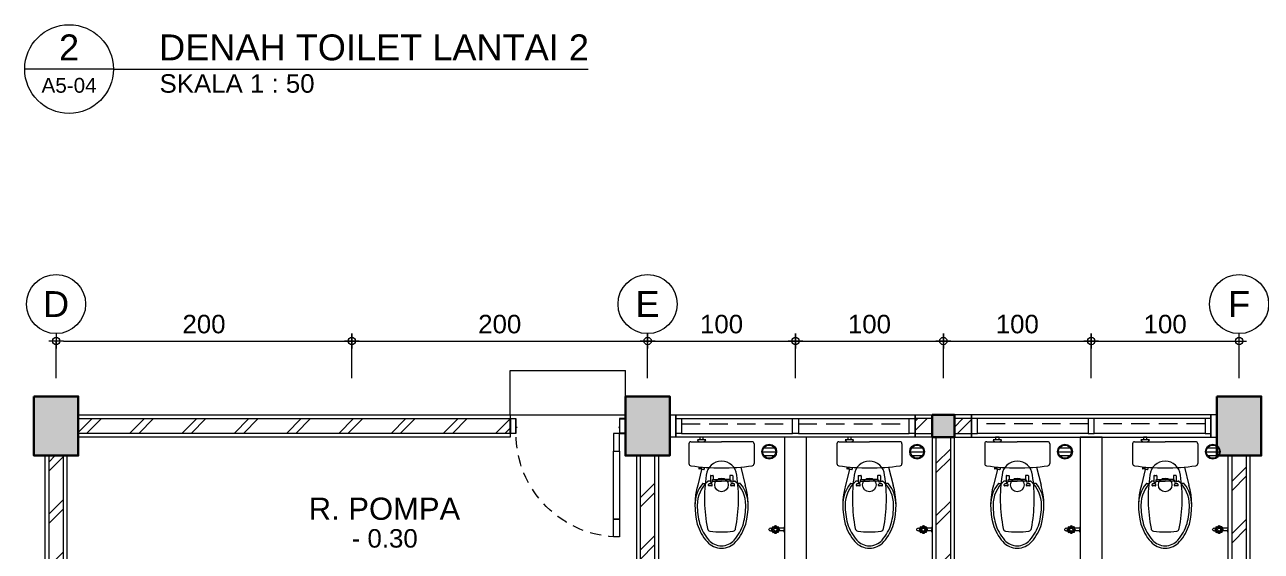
# Model space of a CAD drawing. Header units: millimetres. Extents: x -11 to 1625, y -267 to 180.
# Drawn here: x 1082.95 to 1099.67, y -34.54 to -27.42 of the extents above; entities that cross this region are included whole.
import ezdxf
from ezdxf.enums import TextEntityAlignment as Align

# ---------------------------------------------------------------- set-up
doc = ezdxf.new("R2010")
doc.units = ezdxf.units.MM
doc.linetypes.add('HIDDEN', pattern=[0.375, 0.25, -0.125])
for name, color, linetype, lineweight in [('ars', 11, 'Continuous', 5), ('dinding', 5, 'Continuous', 15), ('KOLOM', 1, 'Continuous', 30), ('kus', 63, 'Continuous', 15), ('lan', 7, 'Continuous', 15), ('not', 7, 'Continuous', 20), ('SANITAIR', 4, 'Continuous', 5), ('sol kol', 8, 'Continuous', 0), ('u', 6, 'Continuous', 20)]:
    doc.layers.add(name, color=color, linetype=linetype, lineweight=lineweight)
doc.styles.add('S', font='SIMPLEX', dxfattribs={"width": 1.1})
doc.styles.get("Standard").update_dxf_attribs({"font": 'ARIALUNI.TTF'})
doc.dimstyles.new('SK 50', dxfattribs={"dimtxt": 0.25, "dimasz": 0.1, "dimexe": 0, "dimexo": 0, "dimgap": 0.1, "dimtad": 1, "dimdec": 0, "dimlfac": 50, "dimzin": 12, "dimdsep": 46, "dimtxsty": 'Standard', "dimblk": 'BULAT', "dimcen": 0.1, "dimclrd": 256, "dimclre": 256, "dimclrt": 256, "dimadec": 0, "dimazin": 3, "dimtfac": 1, "dimtdec": 0, "dimtofl": 0, "dimtmove": 0, "dimatfit": 3, "dimldrblk": 'BULAT', "dimfxl": 0, "dimtolj": 1, "dimtzin": 0, "dimlwd": -1, "dimlwe": -1, "dimarcsym": 0})
pattern_1 = [(45, (1086.37156, -61.3467), (-0.353553, 0.353553), []), (45, (1086.49656, -61.3467), (-0.353553, 0.353553), [])]

# ---------------------------------------------------------------- blocks, each defined once
blk = doc.blocks.new('Ndtpd')
blk.add_line((0.747, 0), (-0.747, 0))
blk.add_circle((0, 0), 0.747)
at = {"flags": 4}
for tag, height, p in [('NO', 0.5, (0, 0.148)), ('NOLBR', 0.3, (0, -0.398))]:
    blk.add_attdef(tag, text='', height=height, dxfattribs=at).set_placement(p, align=Align.CENTER)
for tag, p, height in [('NDTPD', (1.516, 0.148), 0.5), ('SKALA', (1.523, -0.398), 0.3)]:
    blk.add_attdef(tag, p, '', height=height, dxfattribs=at)
blk = doc.blocks.new('NAV')
blk.add_circle((0, -0.4), 0.4)
at = {"style": 'S', "width": 0.75, "flags": 4}
blk.add_attdef('AV', text='', height=0.3, dxfattribs=at).set_placement((0, -0.4), align=Align.MIDDLE)
blk = doc.blocks.new('BULAT')
for p, q in [((-1, 0), (1, 0)), ((0, -1), (0, 1))]:
    blk.add_line(p, q)
blk.add_circle((0, 0), 0.5)
blk = doc.blocks.new('*D138')
at = {"layer": 'Defpoints', "color": 0, "ltscale": 0.15}
for p in [(1087.372, -31.697), (1083.372, -32.197), (1087.372, -32.197)]:
    blk.add_point(p, dxfattribs=at)
at = {"layer": 'u', "ltscale": 0.15}
for p, q in [((1083.372, -32.197), (1083.372, -31.697)), ((1083.472, -31.697), (1087.272, -31.697)), ((1087.372, -32.197), (1087.372, -31.697))]:
    blk.add_line(p, q, dxfattribs=at)
at = {"layer": 'u', "ltscale": 0.15, "xscale": 0.1, "yscale": 0.1, "zscale": 0.1, "rotation": 180}
blk.add_blockref('BULAT', (1083.372, -31.697), dxfattribs=at)
at = {"layer": 'u', "ltscale": 0.15, "xscale": 0.1, "yscale": 0.1, "zscale": 0.1}
blk.add_blockref('BULAT', (1087.372, -31.697), dxfattribs=at)
at = {"layer": 'u', "ltscale": 0.15, "insert": (1085.372, -31.469), "char_height": 0.25, "attachment_point": 5}
blk.add_mtext('\\A1;200', dxfattribs=at)
blk = doc.blocks.new('*D139')
at = {"layer": 'Defpoints', "color": 0, "ltscale": 0.15}
for p in [(1091.372, -31.697), (1087.372, -32.197), (1091.372, -32.197)]:
    blk.add_point(p, dxfattribs=at)
at = {"layer": 'u', "ltscale": 0.15}
for p, q in [((1087.372, -32.197), (1087.372, -31.697)), ((1087.472, -31.697), (1091.272, -31.697)), ((1091.372, -32.197), (1091.372, -31.697))]:
    blk.add_line(p, q, dxfattribs=at)
at = {"layer": 'u', "ltscale": 0.15, "xscale": 0.1, "yscale": 0.1, "zscale": 0.1, "rotation": 180}
blk.add_blockref('BULAT', (1087.372, -31.697), dxfattribs=at)
at = {"layer": 'u', "ltscale": 0.15, "xscale": 0.1, "yscale": 0.1, "zscale": 0.1}
blk.add_blockref('BULAT', (1091.372, -31.697), dxfattribs=at)
at = {"layer": 'u', "ltscale": 0.15, "insert": (1089.372, -31.469), "char_height": 0.25, "attachment_point": 5}
blk.add_mtext('\\A1;200', dxfattribs=at)
blk = doc.blocks.new('K1')
at = {"layer": 'KOLOM'}
blk.add_lwpolyline([(0.2, 0.15), (-0.2, 0.15), (-0.2, -0.15), (0.2, -0.15), (0.2, 0.15)], dxfattribs=at)
blk = doc.blocks.new('P 70')
at = {"linetype": 'HIDDEN', "ltscale": 0.3}
blk.add_lwpolyline([(-0.74, 0.1, -0.414214), (-0.04, 0.8, -1.303225)], format="xyb", dxfattribs=at)
for points in [[(-0.04, 0.8), (-0.08, 0.8), (-0.08, 0.68), (-0.04, 0.68)], [(-0.04, 0.68), (-0.08, 0.68), (-0.08, 0.22), (-0.04, 0.22)], [(-0.04, 0.1), (-0.08, 0.1), (-0.08, 0.22), (-0.04, 0.22)], [(-0.7351, 0.06), (-0.74, 0.06), (-0.74, 0.0615), (-0.74, 0.1), (-0.78, 0.1), (-0.78, 0), (-0.74, 0), (-0.74, 0.0565), (-0.7351, 0.0583)], [(-0.742, 0.002), (-0.778, 0.002), (-0.778, 0.098), (-0.742, 0.098)], [(-0.0449, 0.06), (-0.04, 0.06), (-0.04, 0.0615), (-0.04, 0.1), (0, 0.1), (0, 0), (-0.04, 0), (-0.04, 0.0565), (-0.0449, 0.0583)], [(-0.038, 0.002), (-0.002, 0.002), (-0.002, 0.098), (-0.038, 0.098)]]:
    blk.add_lwpolyline(points, close=True)
blk = doc.blocks.new('KP')
at = {"layer": 'KOLOM'}
blk.add_lwpolyline([(0.075, -0.075), (-0.075, -0.075), (-0.075, 0.075), (0.075, 0.075), (0.075, -0.075)], dxfattribs=at)
blk = doc.blocks.new('KRAN ATAS')
for p, q in [((-0.0185, 0.0015), (-0.0185, 0)), ((-0.0185, 0), (0, 0)), ((-0.018, 0.002), (0, 0.002)), ((-0.0085, 0.006), (-0.0085, 0.0396)), ((0.018, 0.002), (0, 0.002)), ((0.0185, 0), (0, 0)), ((0.0085, 0.006), (0.0085, 0.0396)), ((0.0185, 0.0015), (0.0185, 0))]:
    blk.add_line(p, q)
for centre, radius, start, end in [((-0.0413, 0.0899), 0.0331, 343.1048, 7.2203), ((0, 0.0958), 0.00865, 90, 191.4881), ((-0.0001, 0.0803), 0.0057, 89.095, 165.324), ((-0.0001, 0.0792), 0.0057, 89.095, 152.59378), ((0, 0.0958), 0.00865, 348.5119, 90), ((0.0001, 0.0803), 0.0057, 14.676, 90.905), ((0.0001, 0.0792), 0.0057, 27.40622, 90.905), ((0.0413, 0.0899), 0.0331, 172.7797, 196.8952), ((-0.0215, 0.0597), 0.0057, 92.509, 270.03428), ((-0.0203, 0.0597), 0.0057, 105.44997, 257.24072), ((-0.0001, 0.0602), 0.0223, 89.786, 270.21408), ((-0.0155, 0.075), 0.0057, 47.464, 224.6597), ((-0.0148, 0.0454), 0.0057, 142.579, 307.6346), ((-0.0147, 0.0741), 0.0057, 60.32073, 212.54146), ((-0.014, 0.0462), 0.0057, 154.49735, 295.72823), ((-0.018, 0.0015), 0.0005, 90, 180), ((-0.0001, 0.0604), 0.0162, 89.70943, 270.29489), ((-0.0125, 0.006), 0.004, 270, 0), ((-0.0001, 0.0602), 0.0102, 89.532, 270.46788), ((0.0004, 0.0397), 0.0057, 191.86, 266.0615), ((0.0004, 0.0409), 0.0057, 205.96523, 266.0615), ((0.0001, 0.0602), 0.0223, 269.78592, 90.214), ((0.0001, 0.0604), 0.0162, 269.70511, 90.29057), ((0.0001, 0.0602), 0.0102, 269.53212, 90.468), ((-0.0004, 0.0397), 0.0057, 273.9385, 348.14), ((-0.0004, 0.0409), 0.0057, 273.9385, 334.03477), ((0.0125, 0.006), 0.004, 180, 270), ((0.0148, 0.0454), 0.0057, 232.3654, 37.421), ((0.014, 0.0462), 0.0057, 244.27177, 25.50265), ((0.0155, 0.075), 0.0057, 315.3403, 132.536), ((0.0147, 0.0741), 0.0057, 327.45854, 119.67927), ((0.018, 0.0015), 0.0005, 0, 90), ((0.0215, 0.0597), 0.0057, 269.96572, 87.491), ((0.0203, 0.0597), 0.0057, 282.75928, 74.55003)]:
    blk.add_arc(centre, radius, start, end)
blk = doc.blocks.new('CLOSET ATAS')
for p, q in [((0, 0.2065), (0, 0)), ((0.0135, 0.22), (0.1478, 0.22)), ((0.1715, 0.1302), (0.294, 0.161)), ((0.2661, 0.0755), (0.2661, 0.0876)), ((0.2825, 0.1254), (0.2825, 0.1065)), ((0.2854, 0.0847), (0.2854, 0.0653)), ((0.2956, 0.0878), (0.2884, 0.0878)), ((0.2986, 0.0847), (0.2986, 0.0653)), ((0, -0.2065), (0, 0)), ((0.2282, 0.0728), (0.2282, 0.0581)), ((0.2309, 0.0755), (0.2726, 0.0755)), ((0.2309, 0.0554), (0.2565, 0.0554)), ((0.2565, 0.0554), (0.2593, 0.0631)), ((0.2565, 0.0554), (0.2565, 0)), ((0.2565, -0.0554), (0.2565, 0)), ((0.2593, 0.0631), (0.2726, 0.0631)), ((0.2662, 0.0631), (0.2662, 0)), ((0.2662, -0.0631), (0.2662, 0)), ((0.2726, 0.0755), (0.2726, 0.0631)), ((0.2956, 0.0622), (0.2884, 0.0622)), ((0.2282, -0.0728), (0.2282, -0.0581)), ((0.2309, -0.0554), (0.2565, -0.0554)), ((0.2309, -0.0755), (0.2726, -0.0755)), ((0.2565, -0.0554), (0.2593, -0.0631)), ((0.2593, -0.0631), (0.2726, -0.0631)), ((0.2661, -0.0755), (0.2661, -0.0876)), ((0.2726, -0.0755), (0.2726, -0.0631)), ((0.2854, -0.0653), (0.2854, -0.0847)), ((0.2956, -0.0622), (0.2884, -0.0622)), ((0.2986, -0.0653), (0.2986, -0.0847)), ((-0.013, -0.1235), (-0.0311, -0.1235)), ((-0.0311, -0.1235), (-0.0311, -0.1465)), ((-0.0311, -0.1465), (-0.013, -0.1465)), ((-0.013, -0.1065), (-0.013, -0.1635)), ((0.1707, -0.1382), (0.185, -0.1382)), ((0.1726, -0.1163), (0.185, -0.1163)), ((0.1727, -0.1509), (0.1727, -0.1382)), ((0.1754, -0.1536), (0.1816, -0.1536)), ((0.1843, -0.1382), (0.1843, -0.1509)), ((0.1877, -0.1191), (0.1877, -0.1355)), ((0.1877, -0.1343), (0.294, -0.161)), ((0.2825, -0.1254), (0.2825, -0.1065)), ((0.2956, -0.0878), (0.2884, -0.0878)), ((0.0135, -0.22), (0.1478, -0.22))]:
    blk.add_line(p, q)
blk.add_circle((0.292, 0), 0.046)
for centre, radius, start, end in [((0.0135, 0.2065), 0.0135, 90, 180), ((0.1478, 0.205), 0.015, 8.08701, 90), ((-1.2701, 0.0035), 1.4471, 359.8599, 8.08701), ((0.4286, -0.0506), 0.2306, 89.48257, 128.74106), ((0.4306, -0.32), 0.5, 75.27892, 105.85155), ((0.2354, 0), 0.1034, 95.49361, 264.50639), ((0.3852, -0.9507), 1.0657, 79.04609, 98.61965), ((0.2711, 0.0876), 0.005, 138.74052, 180), ((0.4286, -0.0506), 0.2146, 89.48257, 138.74052), ((0.2875, 0.1254), 0.005, 128.74106, 180), ((0.2884, 0.0847), 0.00307, 90, 180), ((0.2956, 0.0847), 0.00307, 0, 90), ((0.4306, -0.32), 0.484, 75.27892, 90), ((0.4654, -0.1406), 0.3019, 48.53709, 73.13138), ((0.4654, -0.1406), 0.3179, 48.53709, 73.13138), ((0.5848, 0.0758), 0.02, 7.84587, 81.60377), ((0.59, 0), 0.114, 0, 48.65811), ((0.59, 0), 0.13, 0, 48.65811), ((-1.2701, -0.0035), 1.4471, 351.91299, 0.1401), ((0.2309, 0.0728), 0.00271, 90, 180), ((0.2309, 0.0581), 0.00271, 180, 270), ((0.2884, 0.0653), 0.00307, 180, 270), ((0.2956, 0.0653), 0.00307, 270, 0), ((0.035, 0), 0.575, 352.15413, 7.84587), ((0.59, 0), 0.114, 311.34189, 0), ((0.59, 0), 0.13, 311.34189, 0), ((0.2309, -0.0581), 0.00271, 90, 180), ((0.2309, -0.0728), 0.00271, 180, 270), ((0.2884, -0.0653), 0.00307, 90, 180), ((0.2956, -0.0653), 0.00307, 0, 90), ((0.5848, -0.0758), 0.02, 278.39623, 352.15413), ((-0.0162, -0.1234), 0.0171, 24.41224, 79.38682), ((-0.0162, -0.1467), 0.0171, 280.61318, 335.58776), ((0.1754, -0.1509), 0.00271, 180, 270), ((0.1816, -0.1509), 0.00271, 270, 0), ((0.185, -0.1191), 0.00271, 0, 90), ((0.185, -0.1355), 0.00271, 270, 0), ((0.3853, 0.9483), 1.0633, 261.35799, 280.97627), ((0.2711, -0.0876), 0.005, 180, 221.25948), ((0.4286, 0.0506), 0.2146, 221.25948, 270.51743), ((0.2875, -0.1254), 0.005, 180, 231.25894), ((0.4286, 0.0506), 0.2306, 231.25894, 270.51743), ((0.2884, -0.0847), 0.00307, 180, 270), ((0.4306, 0.32), 0.5, 254.14845, 284.72108), ((0.2956, -0.0847), 0.00307, 270, 0), ((0.4306, 0.32), 0.484, 270, 284.72108), ((0.4654, 0.1406), 0.3019, 286.86862, 311.46291), ((0.4654, 0.1406), 0.3179, 286.86862, 311.46291), ((0.0135, -0.2065), 0.0135, 180, 270), ((0.1478, -0.205), 0.015, 270, 351.91299)]:
    blk.add_arc(centre, radius, start, end)
blk = doc.blocks.new('*X6')
at = {"color": 0}
for p, q in [((18.491, 19.1926), (18.5795, 19.1926)), ((18.4987, 19.2176), (18.5717, 19.2176)), ((18.4987, 19.1676), (18.5717, 19.1676))]:
    blk.add_line(p, q, dxfattribs=at)
blk = doc.blocks.new('SFLOOR')
for radius in [0.05, 0.0442]:
    blk.add_circle((0, 0), radius)
blk.add_blockref('*X6', (-18.5352, -19.1926))
blk = doc.blocks.new('NOTASI RUANG')
at = {"layer": 'not'}
for height, p in [(0.26, (-0.011, 0.3)), (0.175, (-0.009, -0.017))]:
    blk.add_attdef('RUANG', text='', height=height, dxfattribs=at).set_placement(p, align=Align.MIDDLE_CENTER)
blk = doc.blocks.new('*D143')
at = {"layer": 'Defpoints', "color": 0, "ltscale": 0.15}
for p in [(1099.372, -31.697), (1097.372, -32.197), (1099.372, -32.197)]:
    blk.add_point(p, dxfattribs=at)
at = {"layer": 'u', "ltscale": 0.15}
for p, q in [((1097.372, -32.197), (1097.372, -31.697)), ((1097.472, -31.697), (1099.272, -31.697)), ((1099.372, -32.197), (1099.372, -31.697))]:
    blk.add_line(p, q, dxfattribs=at)
at = {"layer": 'u', "ltscale": 0.15, "xscale": 0.1, "yscale": 0.1, "zscale": 0.1, "rotation": 180}
blk.add_blockref('BULAT', (1097.372, -31.697), dxfattribs=at)
at = {"layer": 'u', "ltscale": 0.15, "xscale": 0.1, "yscale": 0.1, "zscale": 0.1}
blk.add_blockref('BULAT', (1099.372, -31.697), dxfattribs=at)
at = {"layer": 'u', "ltscale": 0.15, "insert": (1098.372, -31.469), "char_height": 0.25, "attachment_point": 5}
blk.add_mtext('\\A1;100', dxfattribs=at)
blk = doc.blocks.new('*D144')
at = {"layer": 'Defpoints', "color": 0, "ltscale": 0.15}
for p in [(1097.372, -31.697), (1095.372, -32.197), (1097.372, -32.197)]:
    blk.add_point(p, dxfattribs=at)
at = {"layer": 'u', "ltscale": 0.15}
for p, q in [((1095.372, -32.197), (1095.372, -31.697)), ((1095.472, -31.697), (1097.272, -31.697)), ((1097.372, -32.197), (1097.372, -31.697))]:
    blk.add_line(p, q, dxfattribs=at)
at = {"layer": 'u', "ltscale": 0.15, "xscale": 0.1, "yscale": 0.1, "zscale": 0.1, "rotation": 180}
blk.add_blockref('BULAT', (1095.372, -31.697), dxfattribs=at)
at = {"layer": 'u', "ltscale": 0.15, "xscale": 0.1, "yscale": 0.1, "zscale": 0.1}
blk.add_blockref('BULAT', (1097.372, -31.697), dxfattribs=at)
at = {"layer": 'u', "ltscale": 0.15, "insert": (1096.372, -31.469), "char_height": 0.25, "attachment_point": 5}
blk.add_mtext('\\A1;100', dxfattribs=at)
blk = doc.blocks.new('*D145')
at = {"layer": 'Defpoints', "color": 0, "ltscale": 0.15}
for p in [(1095.372, -31.697), (1093.372, -32.197), (1095.372, -32.197)]:
    blk.add_point(p, dxfattribs=at)
at = {"layer": 'u', "ltscale": 0.15}
for p, q in [((1093.372, -32.197), (1093.372, -31.697)), ((1093.472, -31.697), (1095.272, -31.697)), ((1095.372, -32.197), (1095.372, -31.697))]:
    blk.add_line(p, q, dxfattribs=at)
at = {"layer": 'u', "ltscale": 0.15, "xscale": 0.1, "yscale": 0.1, "zscale": 0.1, "rotation": 180}
blk.add_blockref('BULAT', (1093.372, -31.697), dxfattribs=at)
at = {"layer": 'u', "ltscale": 0.15, "xscale": 0.1, "yscale": 0.1, "zscale": 0.1}
blk.add_blockref('BULAT', (1095.372, -31.697), dxfattribs=at)
at = {"layer": 'u', "ltscale": 0.15, "insert": (1094.372, -31.469), "char_height": 0.25, "attachment_point": 5}
blk.add_mtext('\\A1;100', dxfattribs=at)
blk = doc.blocks.new('*D146')
at = {"layer": 'Defpoints', "color": 0, "ltscale": 0.15}
for p in [(1093.372, -31.697), (1091.372, -32.197), (1093.372, -32.197)]:
    blk.add_point(p, dxfattribs=at)
at = {"layer": 'u', "ltscale": 0.15}
for p, q in [((1091.372, -32.197), (1091.372, -31.697)), ((1091.472, -31.697), (1093.272, -31.697)), ((1093.372, -32.197), (1093.372, -31.697))]:
    blk.add_line(p, q, dxfattribs=at)
at = {"layer": 'u', "ltscale": 0.15, "xscale": 0.1, "yscale": 0.1, "zscale": 0.1, "rotation": 180}
blk.add_blockref('BULAT', (1091.372, -31.697), dxfattribs=at)
at = {"layer": 'u', "ltscale": 0.15, "xscale": 0.1, "yscale": 0.1, "zscale": 0.1}
blk.add_blockref('BULAT', (1093.372, -31.697), dxfattribs=at)
at = {"layer": 'u', "ltscale": 0.15, "insert": (1092.372, -31.469), "char_height": 0.25, "attachment_point": 5}
blk.add_mtext('\\A1;100', dxfattribs=at)

msp = doc.modelspace()

# ---------------------------------------------------------------- hatches: boundary and pattern name
at = {"layer": 'ars'}
h = msp.add_hatch(dxfattribs=at)
h.set_pattern_fill('TEMBOK', color=256, scale=0.5)
h.set_pattern_definition(pattern_1)
h.paths.add_polyline_path([(1083.6715565, -32.7467001), (1089.5115565, -32.7467001), (1089.5115565, -32.9467001), (1083.6715565, -32.9467001)])
h = msp.add_hatch(dxfattribs=at)
h.set_pattern_fill('TEMBOK', color=256, scale=0.5)
h.set_pattern_definition([(45, (1093.81156, -52.3467), (-0.353553, 0.353553), []), (45, (1093.93656, -52.3467), (-0.353553, 0.353553), [])])
h.paths.add_polyline_path([(1095.2215565, -32.7467001), (1094.9915565, -32.7467001), (1094.9915565, -32.9467001), (1095.2215565, -32.9467001)])
h = msp.add_hatch(dxfattribs=at)
h.set_pattern_fill('TEMBOK', color=256, scale=0.5)
h.set_pattern_definition([(45, (1094.42156, -52.3467), (-0.353553, 0.353553), []), (45, (1094.54656, -52.3467), (-0.353553, 0.353553), [])])
h.paths.add_polyline_path([(1095.7515565, -32.7467001), (1095.5215565, -32.7467001), (1095.5215565, -32.9467001), (1095.7515565, -32.9467001)])
h = msp.add_hatch(dxfattribs=at)
h.set_pattern_fill('TEMBOK', color=256, scale=0.5)
h.set_pattern_definition(pattern_1)
h.paths.add_polyline_path([(1095.2715565, -32.9967001), (1095.2715565, -40.4967001), (1095.4715565, -40.4967001), (1095.4715565, -32.9967001)])
h = msp.add_hatch(dxfattribs=at)
h.set_pattern_fill('TEMBOK', color=256, scale=0.5)
h.set_pattern_definition(pattern_1)
h.paths.add_polyline_path([(1083.4715565, -41.4467001), (1083.4715565, -33.2467001), (1083.2715565, -33.2467001), (1083.2715565, -41.4467001)])
h = msp.add_hatch(dxfattribs=at)
h.set_pattern_fill('TEMBOK', color=256, scale=0.5)
h.set_pattern_definition(pattern_1)
h.paths.add_polyline_path([(1091.4715565, -38.2967001), (1091.4715565, -33.2467001), (1091.2715565, -33.2467001), (1091.2715565, -38.2967001)])
h = msp.add_hatch(dxfattribs=at)
h.set_pattern_fill('TEMBOK', color=256, scale=0.5)
h.set_pattern_definition(pattern_1)
h.paths.add_polyline_path([(1099.4715565, -41.4467001), (1099.4715565, -33.2467001), (1099.2715565, -33.2467001), (1099.2715565, -41.4467001)])
at = {"layer": 'sol kol'}
for points in [[(1083.0715565, -32.4467001), (1083.0715565, -33.2467001), (1083.6715565, -33.2467001), (1083.6715565, -32.4467001)], [(1091.0715565, -32.4467001), (1091.0715565, -33.2467001), (1091.6715565, -33.2467001), (1091.6715565, -32.4467001)], [(1099.0715565, -32.4467001), (1099.0715565, -33.2467001), (1099.6715565, -33.2467001), (1099.6715565, -32.4467001)], [(1095.2215565, -32.6967001), (1095.5215565, -32.6967001), (1095.5215565, -32.9967001), (1095.2215565, -32.9967001)]]:
    msp.add_hatch(color=256, dxfattribs=at).paths.add_polyline_path(points)

# ---------------------------------------------------------------- linework, layer by layer
at = {"layer": 'ars'}
for points in [[(1083.6715565, -32.7467001), (1089.5115565, -32.7467001), (1089.5115565, -32.9467001), (1083.6715565, -32.9467001)], [(1095.2215565, -32.7467001), (1094.9915565, -32.7467001), (1094.9915565, -32.9467001), (1095.2215565, -32.9467001)], [(1095.7515565, -32.7467001), (1095.5215565, -32.7467001), (1095.5215565, -32.9467001), (1095.7515565, -32.9467001)], [(1095.2715565, -32.9967001), (1095.2715565, -40.4967001), (1095.4715565, -40.4967001), (1095.4715565, -32.9967001)], [(1083.4715565, -41.4467001), (1083.4715565, -33.2467001), (1083.2715565, -33.2467001), (1083.2715565, -41.4467001)], [(1091.4715565, -38.2967001), (1091.4715565, -33.2467001), (1091.2715565, -33.2467001), (1091.2715565, -38.2967001)], [(1099.4715565, -41.4467001), (1099.4715565, -33.2467001), (1099.2715565, -33.2467001), (1099.2715565, -41.4467001)]]:
    msp.add_lwpolyline(points, close=True, dxfattribs=at)
at = {"layer": 'dinding'}
for points in [[(1083.6715565, -32.6967001), (1089.5115565, -32.6967001), (1089.5115565, -32.9967001), (1083.6715565, -32.9967001)], [(1091.6715565, -32.6967001), (1091.7515565, -32.6967001), (1091.7515565, -32.9967001), (1091.6715565, -32.9967001)], [(1094.9915565, -32.6967001), (1095.2215565, -32.6967001), (1095.2215565, -32.9967001), (1094.9915565, -32.9967001)], [(1095.7515565, -32.6967001), (1095.5215565, -32.6967001), (1095.5215565, -32.9967001), (1095.7515565, -32.9967001)], [(1099.0715565, -32.6967001), (1098.9915565, -32.6967001), (1098.9915565, -32.9967001), (1099.0715565, -32.9967001)], [(1093.2215565, -32.9967001), (1093.2215565, -35.8967001), (1093.5215565, -35.8967001), (1093.5215565, -32.9967001)], [(1095.2215565, -32.9967001), (1095.2215565, -40.4967001), (1095.5215565, -40.4967001), (1095.5215565, -32.9967001)], [(1097.2215565, -32.9967001), (1097.2215565, -35.8967001), (1097.5215565, -35.8967001), (1097.5215565, -32.9967001)], [(1083.5215565, -41.4467001), (1083.5215565, -33.2467001), (1083.2215565, -33.2467001), (1083.2215565, -41.4467001)], [(1091.5215565, -38.2967001), (1091.5215565, -33.2467001), (1091.2215565, -33.2467001), (1091.2215565, -38.2967001)], [(1099.5215565, -41.4467001), (1099.5215565, -33.2467001), (1099.2215565, -33.2467001), (1099.2215565, -41.4467001)]]:
    msp.add_lwpolyline(points, close=True, dxfattribs=at)
at = {"layer": 'kus'}
for p, q in [((1091.8315565, -32.7467001), (1093.3315565, -32.7467001)), ((1093.4115565, -32.7467001), (1094.9115565, -32.7467001)), ((1097.3315565, -32.7467001), (1095.8315565, -32.7467001)), ((1098.9115565, -32.7467001), (1097.4115565, -32.7467001)), ((1091.8315565, -32.9467001), (1093.3315565, -32.9467001)), ((1093.4115565, -32.9467001), (1094.9115565, -32.9467001)), ((1097.3315565, -32.9467001), (1095.8315565, -32.9467001)), ((1098.9115565, -32.9467001), (1097.4115565, -32.9467001))]:
    msp.add_line(p, q, dxfattribs=at)
at = {"layer": 'kus', "linetype": 'HIDDEN'}
for p, q in [((1091.8315565, -32.8167001), (1093.3315565, -32.8167001)), ((1093.4115565, -32.8167001), (1094.9115565, -32.8167001)), ((1097.3315565, -32.8167001), (1095.8315565, -32.8167001)), ((1098.9115565, -32.8167001), (1097.4115565, -32.8167001))]:
    msp.add_line(p, q, dxfattribs=at)
at = {"layer": 'kus'}
for points in [[(1091.7515565, -32.7467001), (1091.8315565, -32.7467001), (1091.8315565, -32.9467001), (1091.7515565, -32.9467001)], [(1093.3315565, -32.7467001), (1093.4115565, -32.7467001), (1093.4115565, -32.9467001), (1093.3315565, -32.9467001)], [(1094.9115565, -32.7467001), (1094.9915565, -32.7467001), (1094.9915565, -32.9467001), (1094.9115565, -32.9467001)], [(1095.8315565, -32.7467001), (1095.7515565, -32.7467001), (1095.7515565, -32.9467001), (1095.8315565, -32.9467001)], [(1097.4115565, -32.7467001), (1097.3315565, -32.7467001), (1097.3315565, -32.9467001), (1097.4115565, -32.9467001)], [(1098.9915565, -32.7467001), (1098.9115565, -32.7467001), (1098.9115565, -32.9467001), (1098.9915565, -32.9467001)]]:
    msp.add_lwpolyline(points, close=True, dxfattribs=at)
at = {"layer": 'lan'}
for p, q in [((1089.5115565, -32.6967001), (1089.5115565, -32.0967001)), ((1091.0715565, -32.4467001), (1091.0715565, -32.0967001))]:
    msp.add_line(p, q, dxfattribs=at)
for points in [[(1089.5115565, -32.0967001), (1091.0715565, -32.0967001)], [(1089.5115565, -32.6967001), (1091.0715565, -32.6967001)]]:
    msp.add_lwpolyline(points, dxfattribs=at)
for points in [[(1091.7515565, -32.6967001), (1094.9915565, -32.6967001), (1094.9915565, -32.9967001), (1091.7515565, -32.9967001)], [(1098.9915565, -32.6967001), (1095.7515565, -32.6967001), (1095.7515565, -32.9967001), (1098.9915565, -32.9967001)]]:
    msp.add_lwpolyline(points, close=True, dxfattribs=at)
at = {"layer": 'not'}
msp.add_line((1084.1475665, -28.0173289), (1090.5687907, -28.0173289), dxfattribs=at)

# ---------------------------------------------------------------- block references
ref = msp.add_blockref('NOTASI RUANG', (1087.8272429, -34.3447043), dxfattribs=dict(xscale=1.264792453639075, yscale=1.264792453639075, zscale=1.264792453639075))
ref.add_attrib('RUANG', '- 0.30', dxfattribs={"layer": 'not', "height": 0.25}).set_placement((1087.8162788, -34.3665343), align=Align.MIDDLE_CENTER)
ref.add_attrib('RUANG', 'R. POMPA', dxfattribs={"layer": 'not', "height": 0.3}).set_placement((1087.8131112, -33.9655354), align=Align.MIDDLE_CENTER)
at = {"layer": 'KOLOM', "xscale": 2, "yscale": 2, "zscale": 2}
for name, p, rotation in [('K1', (1083.3715565, -32.8467001), 90), ('K1', (1091.3715565, -32.8467001), 90), ('K1', (1099.3715565, -32.8467001), 90), ('KP', (1095.3715565, -32.8467001), 180)]:
    msp.add_blockref(name, p, dxfattribs=dict(at, rotation=rotation))
at = {"layer": 'kus', "xscale": -2, "yscale": 2, "zscale": 2, "rotation": 180}
msp.add_blockref('P 70', (1091.0715565, -32.7467001), dxfattribs=at)
at = {"layer": 'not'}
ref = msp.add_blockref('Ndtpd', (1083.5475665, -28.0173289), dxfattribs=dict(at, xscale=0.803212851405533, yscale=0.803212851405533, zscale=0.803212851405533))
ref.add_attrib('NO', '2', dxfattribs={"layer": '0', "height": 0.35, "flags": 4}).set_placement((1083.5472393, -27.898803), align=Align.CENTER)
ref.add_attrib('NDTPD', 'DENAH TOILET LANTAI 2', (1084.7652512, -27.898803), dxfattribs={"layer": '0', "height": 0.35, "flags": 4})
ref.add_attrib('NOLBR', 'A5-04', dxfattribs={"layer": '0', "height": 0.2, "flags": 4}).set_placement((1083.5472393, -28.3372988), align=Align.CENTER)
ref.add_attrib('SKALA', 'SKALA 1 : 50', (1084.7710512, -28.3372988), dxfattribs={"layer": '0', "height": 0.25, "flags": 4})
ref = msp.add_blockref('NAV', (1083.3715565, -30.7967001), dxfattribs=at)
ref.add_attrib('AV', 'D', dxfattribs={"layer": '0', "height": 0.35, "flags": 4}).set_placement((1083.3715565, -31.1967001), align=Align.MIDDLE)
ref = msp.add_blockref('NAV', (1091.3715565, -30.7967001), dxfattribs=at)
ref.add_attrib('AV', 'E', dxfattribs={"layer": '0', "height": 0.35, "flags": 4}).set_placement((1091.3715565, -31.1967001), align=Align.MIDDLE)
ref = msp.add_blockref('NAV', (1099.3715565, -30.7967001), dxfattribs=at)
ref.add_attrib('AV', 'F', dxfattribs={"layer": '0', "height": 0.35, "flags": 4}).set_placement((1099.3715565, -31.1967001), align=Align.MIDDLE)
at = {"layer": 'SANITAIR', "yscale": 2, "zscale": 2}
for name, p, xscale, rotation in [('CLOSET ATAS', (1092.3715565, -33.0588398), 2, 270), ('CLOSET ATAS', (1094.3715565, -33.0588398), 2, 270), ('CLOSET ATAS', (1096.3715565, -33.0588398), 2, 270), ('CLOSET ATAS', (1098.3715565, -33.0588398), 2, 270), ('KRAN ATAS', (1093.2215565, -34.2474873), -2, 90), ('KRAN ATAS', (1095.2215565, -34.2474873), -2, 90), ('KRAN ATAS', (1097.2215565, -34.2474873), -2, 90), ('KRAN ATAS', (1099.2215565, -34.2474873), -2, 90)]:
    msp.add_blockref(name, p, dxfattribs=dict(at, xscale=xscale, rotation=rotation))
at = {"layer": 'SANITAIR', "xscale": 2, "yscale": 2, "zscale": 2}
for p in [(1093.0163292, -33.1938219), (1095.0163292, -33.1938219), (1097.0163292, -33.1938219), (1099.0163292, -33.1938219)]:
    msp.add_blockref('SFLOOR', p, dxfattribs=at)

# ---------------------------------------------------------------- dimensions: what is measured, and where the dimension line sits
at = {"layer": 'u', "ltscale": 0.15}
for base, p1, p2, picture, middle in [((1087.3715565, -31.6967001), (1083.3715565, -32.1967001), (1087.3715565, -32.1967001), '*D138', (1085.3715565, -31.6967001)), ((1091.3715565, -31.6967001), (1087.3715565, -32.1967001), (1091.3715565, -32.1967001), '*D139', (1089.3715565, -31.6967001)), ((1093.3715565, -31.6967001), (1091.3715565, -32.1967001), (1093.3715565, -32.1967001), '*D146', (1092.3715565, -31.6967001)), ((1095.3715565, -31.6967001), (1093.3715565, -32.1967001), (1095.3715565, -32.1967001), '*D145', (1094.3715565, -31.6967001)), ((1097.3715565, -31.6967001), (1095.3715565, -32.1967001), (1097.3715565, -32.1967001), '*D144', (1096.3715565, -31.6967001)), ((1099.3715565, -31.6967001), (1097.3715565, -32.1967001), (1099.3715565, -32.1967001), '*D143', (1098.3715565, -31.6967001))]:
    dim = msp.add_linear_dim(base=base, p1=p1, p2=p2, dimstyle='SK 50', dxfattribs=at)
    dim.commit()
    dim.dimension.update_dxf_attribs({"geometry": picture, "text_midpoint": middle, "dimtype": 160})

doc.saveas('drawing.dxf')
